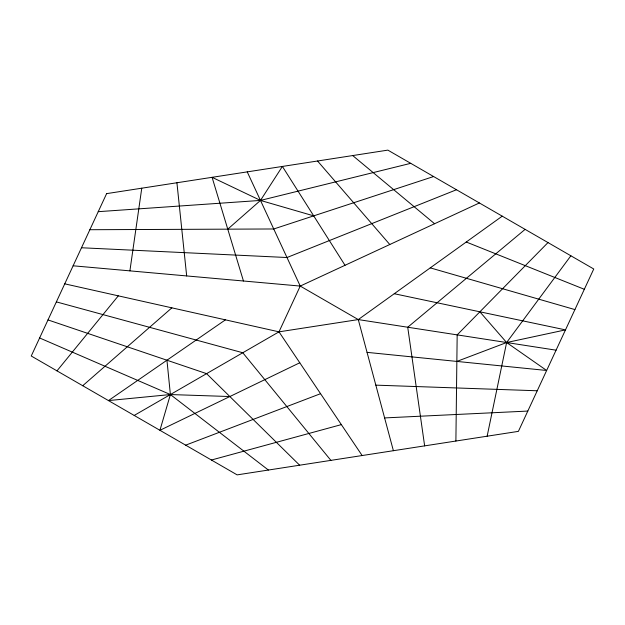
<?xml version="1.0" encoding="UTF-8"?>
<svg xmlns="http://www.w3.org/2000/svg" width="625" height="625" viewBox="0 0 625 625"><rect width="100%" height="100%" fill="white"/><g stroke="black" fill="none" stroke-linecap="round" stroke-linejoin="round"><path stroke-width="0.94" d="M455.891 441.039L457.172 334.883L548 242.578M129.898 270.867L141.766 188.195M487.141 436.203L506.625 342.531L570.875 255.781M134.195 415.445L278.992 331.844L300.234 286.07L479.367 202.953M56.984 370.867L118.305 295.844M227.766 229.156L260.484 200.422L282.391 166.438L345.016 265.289M82.719 385.727L171.867 307.844M525.117 229.367L407.727 327.234L424.641 445.875M64.742 283.844L278.992 331.844L358.273 319.578L502.242 216.164M225.43 319.844L108.461 400.586L170.391 394.547L229.852 396.539M299.773 362.773L159.93 430.305L170.391 394.547L166.945 360.219M456.492 189.742L286.984 257.523L81.492 247.758M185.664 445.164L320.562 393.695M456.852 361.422L506.625 342.531L565.492 329.883L394.266 293.727M433.617 176.539L273.734 228.977L89.867 229.719M211.406 460.023L341.352 424.617M410.734 163.328L260.484 200.422L98.234 211.672M384.609 417.922L527.812 411.07M375.836 385.141L537.227 390.773M73.117 265.797L300.234 286.07L358.273 319.578L556.07 350.18M367.055 352.359L546.648 370.477L506.625 342.531L479.883 311.805M56.367 301.883L242.789 352.75L330.891 460.375M430.258 267.867L574.906 309.586M313.703 215.867L260.484 200.422L212.078 177.312L243.453 281M48 319.922L206.594 373.648L299.641 465.211M466.25 242.016L584.328 289.289M39.625 337.969L170.391 394.547L268.391 470.047M352.703 155.562L434.586 223.734M317.547 161L389.797 244.516M278.992 331.844L362.141 455.539M247.234 171.875L300.234 286.07M358.273 319.578L393.391 450.703M176.922 182.75L186.672 275.938M106.609 193.633L31.25 356.008L237.141 474.875L518.391 431.367L593.75 268.992L387.859 150.125L106.609 193.633"/></g></svg>
